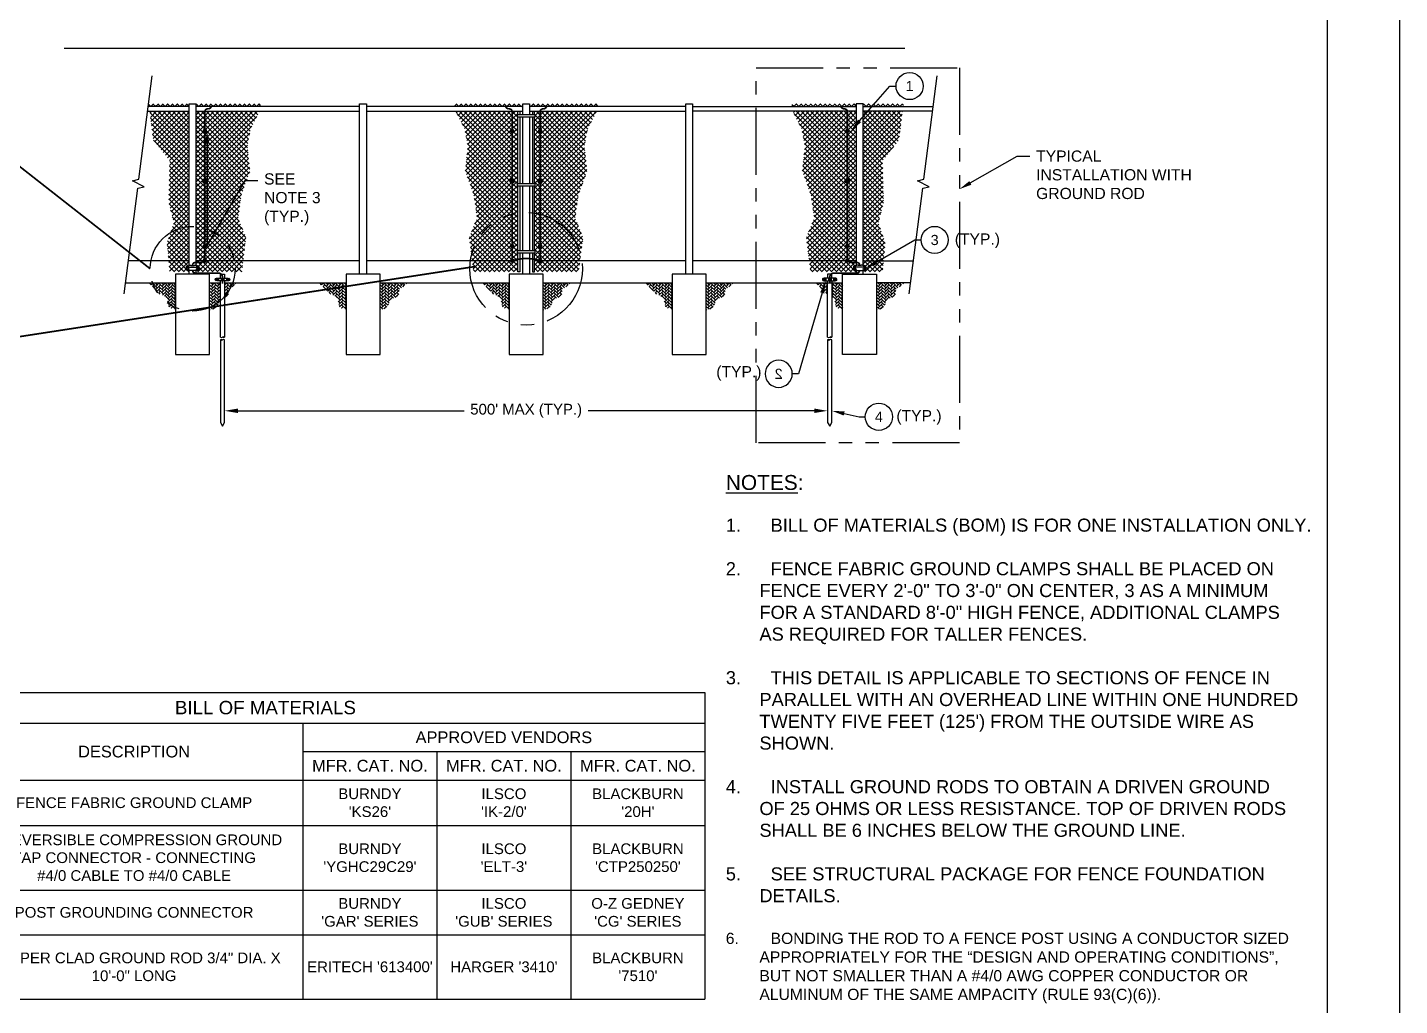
# Model space of a CAD drawing. Header units: feet. Extents: x -6 to 155, y -13 to 44.
# Drawn here: x 19.61 to 32.41, y 9.64 to 18.77 of the extents above; entities that cross this region are included whole.
import ezdxf
from ezdxf import colors
from ezdxf.entities.mleader import LeaderData, LeaderLine
from ezdxf.enums import TextEntityAlignment as Align
from ezdxf.math import Vec2, Vec3

# ---------------------------------------------------------------- set-up
doc = ezdxf.new("R2010")
doc.units = ezdxf.units.FT
doc.header["$MEASUREMENT"] = 0
doc.linetypes.add('PHANTOM2', pattern=[1.25, 0.625, -0.125, 0.125, -0.125, 0.125, -0.125])
doc.layers.add('E-DETL', color=7, linetype='Continuous')
doc.layers.add('G-ANNO-TEXT', color=1, linetype='Continuous')
doc.styles.add('NEI-A', font='arial.ttf')
doc.styles.get("Standard").update_dxf_attribs({"font": 'arial.ttf'})
doc.linetypes.add('TRANSMISSION_LINE', pattern='A,0.2,["X",Standard,S=0.1,R=0,X=0,Y=-0.05],0.4,-0.12,["TL",Standard,S=0.1,R=0,X=0.01,Y=-0.05],-0.3,0.335,["X",Standard,S=0.1,R=0,X=0,Y=-0.05],0.07', length=1.425)
doc.dimstyles.new('NEI-A', dxfattribs={"dimtxt": 0.1, "dimasz": 0.125, "dimexe": 0.0625, "dimexo": 0.0625, "dimgap": 0.0625, "dimtad": 0, "dimtih": 1, "dimtoh": 1, "dimdec": 4, "dimzin": 3, "dimdsep": 46, "dimlunit": 4, "dimtxsty": 'NEI-A', "dimcen": 0, "dimadec": 0, "dimazin": 0, "dimtfac": 0.75, "dimtdec": 4, "dimtofl": 0, "dimtmove": 0, "dimatfit": 3, "dimfxl": 1, "dimfrac": 1, "dimtolj": 1, "dimtzin": 0, "dimarcsym": 0})
pattern_1 = [(45, (9.710922, 17.699322), (-0.02241267, 0.02241267), []), (135, (9.710922, 17.699322), (-0.02241267, -0.02241267), [])]
pattern_2 = [(45, (12.855708, 17.699322), (-0.02241267, 0.02241267), []), (135, (12.855708, 17.699322), (-0.02241267, -0.02241267), [])]
pattern_3 = [(45, (6.632667, 17.699322), (-0.02241267, 0.02241267), []), (135, (6.632667, 17.699322), (-0.02241267, -0.02241267), [])]
pattern_4 = [(45, (17.764756, 19.21844), (2e-18, 0.02868822), [0.0608569, -0.02028563]), (135, (17.7791, 19.232785), (2e-18, 0.02868822), [0.0608569, -0.02028563])]
pattern_5 = [(45, (19.354854, 19.21844), (2e-18, 0.02868822), [0.0608569, -0.02028563]), (135, (19.369198, 19.232785), (2e-18, 0.02868822), [0.0608569, -0.02028563])]
pattern_6 = [(45, (20.876276, 19.21844), (2e-18, 0.02868822), [0.0608569, -0.02028563]), (135, (20.89062, 19.232785), (2e-18, 0.02868822), [0.0608569, -0.02028563])]
pattern_7 = [(45, (22.397699, 19.21844), (2e-18, 0.02868822), [0.0608569, -0.02028563]), (135, (22.412043, 19.232785), (2e-18, 0.02868822), [0.0608569, -0.02028563])]
pattern_8 = [(45, (23.987797, 19.21844), (2e-18, 0.02868822), [0.0608569, -0.02028563]), (135, (24.00214, 19.232785), (2e-18, 0.02868822), [0.0608569, -0.02028563])]
pattern_9 = [(45, (16.14296, 34.432666), (-0.02241267, 0.02241267), []), (135, (16.14296, 34.432666), (-0.02241267, -0.02241267), [])]
pattern_10 = [(45, (13.009347, 34.432666), (-0.02241267, 0.02241267), []), (135, (13.009347, 34.432666), (-0.02241267, -0.02241267), [])]

# ---------------------------------------------------------------- blocks, each defined once
blk = doc.blocks.new('_TagCircle')
at = {"color": 0, "linetype": 'ByBlock', "lineweight": -2, "transparency": 16777216}
blk.add_circle((0, 0), 0.125, dxfattribs=at)
at = {"color": 0, "transparency": 16777216, "style": 'NEI-A'}
blk.add_attdef('TAGNUMBER', text='', height=0.09375, dxfattribs=at).set_placement((0, -0.046875), align=Align.CENTER)
blk = doc.blocks.new('*D13')
at = {"layer": 'Defpoints', "color": 0, "transparency": 16777216}
for p in [(21.448, 15.189), (27.073, 15.189), (27.073, 15.189)]:
    blk.add_point(p, dxfattribs=at)
at = {"layer": 'G-ANNO-TEXT', "color": 0, "lineweight": -2, "transparency": 16777216}
for p, q in [((21.573, 15.189), (23.682, 15.189)), ((26.948, 15.189), (24.84, 15.189))]:
    blk.add_line(p, q, dxfattribs=at)
at = {"layer": 'G-ANNO-TEXT', "color": 0, "transparency": 16777216}
for points in [[(21.573, 15.21), (21.573, 15.168), (21.448, 15.189)], [(26.948, 15.21), (26.948, 15.168), (27.073, 15.189)]]:
    blk.add_solid(points, dxfattribs=at)
at = {"layer": 'G-ANNO-TEXT', "color": 0, "transparency": 16777216, "insert": (24.261, 15.189), "char_height": 0.1, "attachment_point": 5, "style": 'NEI-A'}
blk.add_mtext("\\A1;500' MAX (TYP.)", dxfattribs=at)
blk = doc.blocks.new('*T7')
at = {"layer": 'G-ANNO-TEXT', "color": 0, "linetype": 'ByBlock', "lineweight": -2, "transparency": 16777216}
for p, q in [((0, 0), (8.2, 0)), ((0, 0), (0, -2.861)), ((8.2, 0), (8.2, -2.861)), ((0, -0.287), (8.2, -0.287)), ((0.55, -0.287), (0.55, -2.861)), ((1.3, -0.287), (1.3, -2.861)), ((4.45, -0.287), (4.45, -2.861)), ((4.45, -0.553), (8.2, -0.553)), ((5.7, -0.553), (5.7, -2.861)), ((6.95, -0.553), (6.95, -2.861)), ((0, -0.818), (8.2, -0.818)), ((0, -1.242), (8.2, -1.242)), ((0, -1.844), (8.2, -1.844)), ((0, -2.261), (8.2, -2.261)), ((0, -2.861), (8.2, -2.861))]:
    blk.add_line(p, q, dxfattribs=at)
at = {"layer": 'G-ANNO-TEXT', "color": 0, "transparency": 16777216, "attachment_point": 5, "style": 'NEI-A'}
for s, insert, char_height, width in [('BILL OF MATERIALS', (4.1, -0.143), 0.125, 8.08), ('APPROVED VENDORS', (6.325, -0.42), 0.1094, 3.63), ('ITEM\\PNO.', (0.275, -0.553), 0.1094, 0.43), ('QTY.', (0.925, -0.553), 0.1094, 0.63), ('DESCRIPTION', (2.875, -0.553), 0.1094, 3.03), ('MFR. CAT. NO.', (5.075, -0.685), 0.1094, 1.13), ('MFR. CAT. NO.', (6.325, -0.685), 0.1094, 1.13), ('MFR. CAT. NO.', (7.575, -0.685), 0.1094, 1.13), ("AS\\PREQ'D", (0.925, -1.03), 0.1, 0.63), ("ILSCO\\P'IK-2/0'", (6.325, -1.03), 0.1, 1.13), ("BLACKBURN\\P'20H'", (7.575, -1.03), 0.1, 1.13), ('1', (0.275, -1.03), 0.1, 0.43), ('FENCE FABRIC GROUND CLAMP', (2.875, -1.03), 0.1, 3.03), ("BURNDY\\P'KS26'", (5.075, -1.03), 0.1, 1.13), ('\\A1;IRREVERSIBLE COMPRESSION GROUND\\PTAP CONNECTOR - CONNECTING\\P#4/0 CABLE TO #4/0 CABLE', (2.875, -1.543), 0.1, 3.03), ("ILSCO\\P'ELT-3'", (6.325, -1.543), 0.1, 1.13), ("BLACKBURN\\P'CTP250250'", (7.575, -1.543), 0.1, 1.13), ('2', (0.275, -1.543), 0.1, 0.43), ('2', (0.925, -1.543), 0.1, 0.63), ("BURNDY\\P'YGHC29C29'", (5.075, -1.543), 0.1, 1.13), ("BURNDY\\P'GAR' SERIES", (5.075, -2.053), 0.1, 1.13), ("ILSCO\\P'GUB' SERIES", (6.325, -2.053), 0.1, 1.13), ("O-Z GEDNEY\\P'CG' SERIES", (7.575, -2.053), 0.1, 1.13), ('3', (0.275, -2.053), 0.1, 0.43), ('3', (0.925, -2.053), 0.1, 0.63), ('POST GROUNDING CONNECTOR', (2.875, -2.053), 0.1, 3.03), ('\\A1;COPPER CLAD GROUND ROD 3/4" DIA. X 10\'-0" LONG', (2.875, -2.561), 0.1, 3.03), ("BLACKBURN '7510'", (7.575, -2.561), 0.1, 1.13), ('4', (0.275, -2.561), 0.1, 0.43), ("AS REQ'D", (0.925, -2.561), 0.1, 0.63), ("ERITECH '613400'", (5.075, -2.561), 0.1, 1.13), ("HARGER '3410'", (6.325, -2.561), 0.1, 1.13)]:
    blk.add_mtext(s, dxfattribs=dict(at, insert=insert, char_height=char_height, width=width))

msp = doc.modelspace()

# ---------------------------------------------------------------- hatches: boundary and pattern name
at = {"layer": 'E-DETL', "linetype": 'Continuous'}
h = msp.add_hatch(dxfattribs=at)
h.set_pattern_fill('ANSI37', color=9, scale=0.25357)
h.set_pattern_definition(pattern_9)
h.paths.add_polyline_path([(21.1175, 18.05164), (20.73973, 18.05164), (20.74295, 18.02643), (21.1175, 18.02643)])
h = msp.add_hatch(dxfattribs=at)
h.set_pattern_fill('ANSI37', color=9, scale=0.25357)
h.set_pattern_definition(pattern_9)
h.paths.add_polyline_path([(21.18089, 18.05164), (21.7815, 18.05164), (21.77827, 18.02643), (21.18089, 18.02643)])
h = msp.add_hatch(dxfattribs=at)
h.set_pattern_fill('ANSI37', color=9, scale=0.25357)
h.set_pattern_definition(pattern_10)
h.paths.add_polyline_path([(23.59208, 18.02643), (23.57933, 18.05164), (24.22907, 18.05164), (24.22907, 18.02643)])
h = msp.add_hatch(dxfattribs=at)
h.set_pattern_fill('ANSI37', color=9, scale=0.25357)
h.set_pattern_definition(pattern_10)
h.paths.add_polyline_path([(24.92936, 18.02643), (24.9421, 18.05164), (24.29237, 18.05164), (24.29237, 18.02643)])
h = msp.add_hatch(dxfattribs=at)
h.set_pattern_fill('ANSI37', color=9, scale=0.25357)
h.set_pattern_definition([(45, (22.366002, 34.432666), (-0.02241267, 0.02241267), []), (135, (22.366002, 34.432666), (-0.02241267, -0.02241267), [])])
h.paths.add_polyline_path([(27.34054, 18.05164), (26.73994, 18.05164), (26.74316, 18.02643), (27.34054, 18.02643)])
h = msp.add_hatch(dxfattribs=at)
h.set_pattern_fill('ANSI37', color=9, scale=0.25357)
h.set_pattern_definition([(45, (22.681984, 34.432666), (-0.02241267, 0.02241267), []), (135, (22.681984, 34.432666), (-0.02241267, -0.02241267), [])])
h.paths.add_polyline_path([(27.40393, 18.05164), (27.78171, 18.05164), (27.77848, 18.02643), (27.40393, 18.02643)])
h = msp.add_hatch(dxfattribs=at)
h.set_pattern_fill('ANSI37', color=9, scale=0.25357)
h.set_pattern_definition(pattern_3)
edge = h.paths.add_edge_path()
edge.add_line((20.93524, 16.48602), (21.1175, 16.48602))
edge.add_line((21.1175, 16.48602), (21.1175, 16.49819))
edge.add_line((21.1175, 16.49819), (21.09782, 16.49819))
edge.add_arc((21.09782, 16.50354), 0.00535, 180, 270, ccw=False)
edge.add_line((21.09247, 16.50354), (21.09247, 16.53542))
edge.add_arc((21.09782, 16.53542), 0.00535, 90, 180, ccw=False)
edge.add_line((21.09782, 16.54077), (21.11633, 16.54077))
edge.add_line((21.11633, 16.54077), (21.1175, 17.98417))
edge.add_line((21.1175, 17.98417), (20.74836, 17.98417))
edge.add_line((20.74836, 17.98417), (20.78313, 17.71233))
edge.add_line((20.78313, 17.71233), (20.93612, 17.52122))
edge.add_line((20.93612, 17.52122), (20.92581, 17.13328))
edge.add_line((20.92581, 17.13328), (20.97437, 16.94154))
edge.add_line((20.97437, 16.94154), (20.91062, 16.75681))
edge.add_line((20.91062, 16.75681), (20.93524, 16.48602))
h = msp.add_hatch(dxfattribs=at)
h.set_pattern_fill('ANSI37', color=9, scale=0.25357)
h.set_pattern_definition(pattern_3)
edge = h.paths.add_edge_path()
edge.add_line((21.18089, 16.48602), (21.60862, 16.48602))
edge.add_line((21.60862, 16.48602), (21.64747, 16.80331))
edge.add_line((21.64747, 16.80331), (21.5736, 16.98786))
edge.add_line((21.5736, 16.98786), (21.60438, 17.20316))
edge.add_line((21.60438, 17.20316), (21.68441, 17.42461))
edge.add_line((21.68441, 17.42461), (21.65978, 17.65837))
edge.add_line((21.65978, 17.65837), (21.69056, 17.81831))
edge.add_line((21.69056, 17.81831), (21.77439, 17.98417))
edge.add_line((21.77439, 17.98417), (21.18089, 17.98417))
edge.add_line((21.18089, 17.98417), (21.18089, 16.54788))
edge.add_line((21.18089, 16.54788), (21.18208, 16.54788))
edge.add_line((21.18208, 16.54788), (21.18208, 16.54077))
edge.add_line((21.18208, 16.54077), (21.20058, 16.54077))
edge.add_arc((21.20058, 16.53542), 0.00535, 0, 90, ccw=False)
edge.add_line((21.20593, 16.53542), (21.20593, 16.50354))
edge.add_arc((21.20058, 16.50354), 0.00535, -90, 0, ccw=False)
edge.add_line((21.20058, 16.49819), (21.18089, 16.49819))
edge.add_line((21.18089, 16.49819), (21.18089, 16.48602))
h = msp.add_hatch(dxfattribs=at)
h.set_pattern_fill('ANSI37', color=9, scale=0.25357)
h.set_pattern_definition(pattern_1)
h.paths.add_polyline_path([(24.18249, 16.66208), (24.17742, 16.66208), (24.17742, 16.68056), (24.18249, 16.68056), (24.18249, 17.28762), (24.17742, 17.28762), (24.17742, 17.3061), (24.18249, 17.3061), (24.18249, 17.92994), (24.17742, 17.92994), (24.17742, 17.94842), (24.18249, 17.94842), (24.18249, 17.98417), (23.60226, 17.98417), (23.68609, 17.81831), (23.71686, 17.65837), (23.69224, 17.42461), (23.77227, 17.20316), (23.80305, 16.98786), (23.72918, 16.80331), (23.77088, 16.48602), (24.18249, 16.48602)])
h = msp.add_hatch(dxfattribs=at)
h.set_pattern_fill('ANSI37', color=9, scale=0.25357)
h.set_pattern_definition(pattern_1)
h.paths.add_polyline_path([(24.33895, 17.94842), (24.34402, 17.94842), (24.34402, 17.92994), (24.33895, 17.92994), (24.33895, 16.48602), (24.75056, 16.48602), (24.79226, 16.80331), (24.71839, 16.98786), (24.74917, 17.20316), (24.82919, 17.42461), (24.80457, 17.65837), (24.83535, 17.81831), (24.91917, 17.98417), (24.33895, 17.98417)])
h = msp.add_hatch(dxfattribs=at)
h.set_pattern_fill('ANSI37', color=9, scale=0.25357)
h.set_pattern_definition(pattern_2)
edge = h.paths.add_edge_path()
edge.add_line((26.91281, 16.48602), (27.34054, 16.48602))
edge.add_line((27.34054, 16.48602), (27.34054, 16.49819))
edge.add_line((27.34054, 16.49819), (27.32086, 16.49819))
edge.add_arc((27.32081, 16.50349), 0.0053, 179.490265, 270.509735, ccw=False)
edge.add_line((27.31551, 16.50354), (27.31551, 16.51006))
edge.add_line((27.31551, 16.51006), (27.31548, 16.53542))
edge.add_arc((27.32083, 16.53542), 0.00535, 90, 180, ccw=False)
edge.add_line((27.32083, 16.54077), (27.33932, 16.54077))
edge.add_line((27.33932, 16.54077), (27.33932, 16.54788))
edge.add_line((27.33932, 16.54788), (27.34054, 16.54788))
edge.add_line((27.34054, 16.54788), (27.34054, 17.98417))
edge.add_line((27.34054, 17.98417), (26.74705, 17.98417))
edge.add_line((26.74705, 17.98417), (26.83087, 17.81831))
edge.add_line((26.83087, 17.81831), (26.86165, 17.65837))
edge.add_line((26.86165, 17.65837), (26.83703, 17.42461))
edge.add_line((26.83703, 17.42461), (26.91705, 17.20316))
edge.add_line((26.91705, 17.20316), (26.94783, 16.98786))
edge.add_line((26.94783, 16.98786), (26.87396, 16.80331))
edge.add_line((26.87396, 16.80331), (26.91281, 16.48602))
h = msp.add_hatch(dxfattribs=at)
h.set_pattern_fill('ANSI37', color=9, scale=0.25357)
h.set_pattern_definition(pattern_2)
edge = h.paths.add_edge_path()
edge.add_line((27.40393, 16.48602), (27.5862, 16.48602))
edge.add_line((27.5862, 16.48602), (27.61081, 16.75681))
edge.add_line((27.61081, 16.75681), (27.54707, 16.94154))
edge.add_line((27.54707, 16.94154), (27.59563, 17.13328))
edge.add_line((27.59563, 17.13328), (27.58531, 17.52122))
edge.add_line((27.58531, 17.52122), (27.73831, 17.71233))
edge.add_line((27.73831, 17.71233), (27.77308, 17.98417))
edge.add_line((27.77308, 17.98417), (27.40393, 17.98417))
edge.add_line((27.40393, 17.98417), (27.40511, 16.54077))
edge.add_line((27.40511, 16.54077), (27.42359, 16.54077))
edge.add_arc((27.42359, 16.53542), 0.00535, 0, 90, ccw=False)
edge.add_line((27.42894, 16.53542), (27.42894, 16.51061))
edge.add_arc((27.42362, 16.51006), 0.00535, 0, 5.852016, ccw=False)
edge.add_line((27.42897, 16.51006), (27.42897, 16.50354))
edge.add_arc((27.42357, 16.50358), 0.0054, 270.509735, 359.490265, ccw=False)
edge.add_line((27.42362, 16.49819), (27.40393, 16.49819))
edge.add_line((27.40393, 16.49819), (27.40393, 16.48602))
h = msp.add_hatch(color=3, dxfattribs=at)
edge = h.paths.add_edge_path()
edge.add_arc((24.12992, 17.79993), 0.02113, 180, 540, ccw=False)
h = msp.add_hatch(color=3, dxfattribs=at)
edge = h.paths.add_edge_path()
edge.add_arc((24.39151, 17.79993), 0.02113, 0, 360)
h = msp.add_hatch(color=3, dxfattribs=at)
edge = h.paths.add_edge_path()
edge.add_arc((27.2573, 17.80015), 0.02113, 180, 540, ccw=False)
h = msp.add_hatch(color=3, dxfattribs=at)
edge = h.paths.add_edge_path()
edge.add_arc((24.12992, 17.33469), 0.02113, 0, 360)
h = msp.add_hatch(color=3, dxfattribs=at)
edge = h.paths.add_edge_path()
edge.add_arc((24.39151, 17.33469), 0.02113, 0, 360)
h = msp.add_hatch(color=3, dxfattribs=at)
edge = h.paths.add_edge_path()
edge.add_arc((27.2573, 17.33491), 0.02113, 0, 360)
h = msp.add_hatch(color=3, dxfattribs=at)
edge = h.paths.add_edge_path()
edge.add_arc((24.12992, 16.72678), 0.02113, 180, 540, ccw=False)
h = msp.add_hatch(color=3, dxfattribs=at)
edge = h.paths.add_edge_path()
edge.add_arc((24.39151, 16.72678), 0.02113, 0, 360)
h = msp.add_hatch(color=3, dxfattribs=at)
edge = h.paths.add_edge_path()
edge.add_arc((27.2573, 16.727), 0.02113, 180, 540, ccw=False)
h = msp.add_hatch(color=3, dxfattribs=at)
edge = h.paths.add_edge_path()
edge.add_arc((21.26353, 16.58976), 0.02113, 0, 360)
h = msp.add_hatch(color=3, dxfattribs=at)
edge = h.paths.add_edge_path()
edge.add_arc((24.13053, 16.58954), 0.02113, 180, 540, ccw=False)
h = msp.add_hatch(color=3, dxfattribs=at)
edge = h.paths.add_edge_path()
edge.add_arc((24.3909, 16.58954), 0.02113, 0, 360)
h = msp.add_hatch(color=3, dxfattribs=at)
edge = h.paths.add_edge_path()
edge.add_arc((27.25791, 16.58976), 0.02113, 180, 540, ccw=False)
h = msp.add_hatch(dxfattribs=at)
h.set_pattern_fill('AR-HBONE', color=9, scale=0.005071)
h.set_pattern_definition(pattern_4)
h.paths.add_polyline_path([(20.99072, 16.38175), (20.74225, 16.38175), (20.84626, 16.27956), (20.90693, 16.24541), (20.93059, 16.15596), (20.99072, 16.12787)])
h = msp.add_hatch(dxfattribs=at)
h.set_pattern_fill('AR-HBONE', color=9, scale=0.005071)
h.set_pattern_definition(pattern_4)
h.paths.add_polyline_path([(21.44832, 16.38175), (21.44832, 16.24648), (21.48213, 16.26337), (21.4871, 16.32293), (21.56905, 16.38175)])
h.paths.add_polyline_path([(21.40875, 16.22671), (21.40875, 16.38175), (21.30768, 16.38175), (21.30768, 16.12688), (21.36876, 16.14983), (21.40763, 16.22614)])
h = msp.add_hatch(dxfattribs=at)
h.set_pattern_fill('AR-HBONE', color=9, scale=0.005071)
h.set_pattern_definition(pattern_5)
h.paths.add_polyline_path([(22.58081, 16.38175), (22.33234, 16.38175), (22.43635, 16.27956), (22.49703, 16.24541), (22.52069, 16.15596), (22.58081, 16.12787)])
h = msp.add_hatch(dxfattribs=at)
h.set_pattern_fill('AR-HBONE', color=9, scale=0.005071)
h.set_pattern_definition(pattern_5)
h.paths.add_polyline_path([(23.15915, 16.38175), (22.89778, 16.38175), (22.89778, 16.12688), (22.95886, 16.14983), (22.99772, 16.22614), (23.07223, 16.26337), (23.07719, 16.32293)])
h = msp.add_hatch(dxfattribs=at)
h.set_pattern_fill('AR-HBONE', color=9, scale=0.005071)
h.set_pattern_definition(pattern_6)
h.paths.add_polyline_path([(24.10224, 16.38175), (23.85377, 16.38175), (23.95778, 16.27956), (24.01845, 16.24541), (24.04211, 16.15596), (24.10224, 16.12787)])
h = msp.add_hatch(dxfattribs=at)
h.set_pattern_fill('AR-HBONE', color=9, scale=0.005071)
h.set_pattern_definition(pattern_6)
h.paths.add_polyline_path([(24.68057, 16.38175), (24.4192, 16.38175), (24.4192, 16.12688), (24.48028, 16.14983), (24.51915, 16.22614), (24.59365, 16.26337), (24.59862, 16.32293)])
h = msp.add_hatch(dxfattribs=at)
h.set_pattern_fill('AR-HBONE', color=9, scale=0.005071)
h.set_pattern_definition(pattern_7)
h.paths.add_polyline_path([(25.62366, 16.38175), (25.37519, 16.38175), (25.4792, 16.27956), (25.53987, 16.24541), (25.56353, 16.15596), (25.62366, 16.12787)])
h = msp.add_hatch(dxfattribs=at)
h.set_pattern_fill('AR-HBONE', color=9, scale=0.005071)
h.set_pattern_definition(pattern_7)
h.paths.add_polyline_path([(26.20199, 16.38175), (25.94062, 16.38175), (25.94062, 16.12688), (26.0017, 16.14983), (26.04057, 16.22614), (26.11507, 16.26337), (26.12004, 16.32293)])
h = msp.add_hatch(dxfattribs=at)
h.set_pattern_fill('AR-HBONE', color=9, scale=0.005071)
h.set_pattern_definition(pattern_8)
h.paths.add_polyline_path([(27.07317, 16.27738), (27.07317, 16.38175), (26.96529, 16.38175), (27.0693, 16.27956)])
h.paths.add_polyline_path([(27.11274, 16.38175), (27.11274, 16.2551), (27.12997, 16.24541), (27.15363, 16.15596), (27.21376, 16.12787), (27.21376, 16.38175)])
h = msp.add_hatch(dxfattribs=at)
h.set_pattern_fill('AR-HBONE', color=9, scale=0.005071)
h.set_pattern_definition(pattern_8)
h.paths.add_polyline_path([(27.79209, 16.38175), (27.53072, 16.38175), (27.53072, 16.12688), (27.5918, 16.14983), (27.63067, 16.22614), (27.70517, 16.26337), (27.71014, 16.32293)])

# ---------------------------------------------------------------- linework, layer by layer
for points in [[(24.18249, 17.94842), (24.18249, 17.98417)], [(24.18249, 17.3061), (24.18249, 17.92994)], [(24.20096, 17.98417), (24.20096, 17.94842)], [(24.20096, 17.92994), (24.20096, 17.3061)], [(24.32047, 17.98417), (24.32047, 17.94842)], [(24.32047, 17.92994), (24.32047, 17.3061)], [(24.33895, 17.94842), (24.33895, 17.98417)], [(24.33895, 17.3061), (24.33895, 17.92994)], [(24.18249, 16.68056), (24.18249, 17.28762)], [(24.20096, 17.28762), (24.20096, 16.68056)], [(24.32047, 17.28762), (24.32047, 16.68056)], [(24.33895, 16.68056), (24.33895, 17.28762)], [(24.20096, 16.66208), (24.20096, 16.48602), (24.18249, 16.48602), (24.18249, 16.66208)], [(24.32047, 16.66208), (24.32047, 16.48602), (24.33895, 16.48602), (24.33895, 16.66208)]]:
    msp.add_lwpolyline(points)
at = {"layer": 'Defpoints', "color": 5}
msp.add_lwpolyline([(0, 21.43182), (32.40909, 21.43182), (32.40909, 0), (0, 0)], close=True, dxfattribs=at)
at = {"layer": 'E-DETL', "color": 7, "linetype": 'TRANSMISSION_LINE'}
msp.add_line((19.95002, 18.57206), (27.79239, 18.57206), dxfattribs=at)
at = {"layer": 'E-DETL', "color": 7, "linetype": 'Continuous'}
for p, q in [((21.40875, 15.87568), (21.40875, 16.4014)), ((27.07317, 15.87568), (27.07317, 16.4014)), ((21.40875, 15.85044), (21.40875, 15.08117)), ((21.44832, 15.08117), (21.44832, 15.85044)), ((27.07317, 15.85044), (27.07317, 15.08117)), ((27.11274, 15.08117), (27.11274, 15.85044)), ((21.40875, 15.08117), (21.42854, 15.04666)), ((21.42854, 15.04666), (21.44832, 15.08117)), ((27.07317, 15.08117), (27.09296, 15.04666)), ((27.09296, 15.04666), (27.11274, 15.08117))]:
    msp.add_line(p, q, dxfattribs=at)
at = {"layer": 'E-DETL', "color": 153, "linetype": 'Continuous', "const_width": 0.01585, "flags": 128}
for points in [[(20.75355, 16.51396), (17.96779, 18.69672)], [(17.24523, 15.52861), (23.79622, 16.53645)]]:
    msp.add_lwpolyline(points, dxfattribs=at)
at = {"layer": 'E-DETL', "color": 6, "linetype": 'Continuous'}
for points in [[(20.51, 16.28052), (20.6368, 17.26502), (20.69708, 17.27856), (20.58732, 17.33531), (20.6476, 17.34885), (20.77196, 18.31438)], [(27.83471, 16.28052), (27.96152, 17.26502), (28.0218, 17.27856), (27.91203, 17.33531), (27.97231, 17.34885), (28.09667, 18.31438)], [(21.09246, 16.52744), (21.20588, 16.52744)], [(27.42895, 16.52744), (27.31553, 16.52744)], [(21.3669, 16.40671), (21.37743, 16.42127)], [(21.36802, 16.4059), (21.37855, 16.42046)], [(21.39167, 16.42577), (21.39167, 16.4014)], [(21.41587, 16.42577), (21.41587, 16.4014)], [(21.42271, 16.40671), (21.43324, 16.42127)], [(21.42383, 16.4059), (21.43436, 16.42046)], [(21.4412, 16.42577), (21.4412, 16.4014)], [(21.4654, 16.42577), (21.4654, 16.4014)], [(21.48905, 16.4059), (21.47853, 16.42046)], [(21.49017, 16.40671), (21.47965, 16.42127)], [(27.03132, 16.40671), (27.04185, 16.42127)], [(27.03244, 16.4059), (27.04296, 16.42046)], [(27.05609, 16.42577), (27.05609, 16.4014)], [(27.08029, 16.42577), (27.08029, 16.4014)], [(27.09766, 16.4059), (27.08713, 16.42046)], [(27.09878, 16.40671), (27.08825, 16.42127)], [(27.10562, 16.42577), (27.10562, 16.4014)], [(27.12982, 16.42577), (27.12982, 16.4014)], [(27.15347, 16.4059), (27.14295, 16.42046)], [(27.15459, 16.40671), (27.14406, 16.42127)]]:
    msp.add_lwpolyline(points, dxfattribs=at)
at = {"layer": 'E-DETL', "color": 153, "linetype": 'PHANTOM2'}
msp.add_lwpolyline([(26.40684, 18.38847), (28.30246, 18.38847), (28.30246, 14.89054), (26.40684, 14.89054)], close=True, dxfattribs=at)
at = {"layer": 'E-DETL', "color": 7, "linetype": 'Continuous'}
for points in [[(21.1175, 16.54788), (21.1175, 18.05164), (21.18089, 18.05164), (21.18089, 16.54788)], [(22.7076, 16.46275), (22.7076, 18.05164), (22.77099, 18.05164), (22.77099, 16.46275)], [(24.22902, 17.94842), (24.22902, 18.05164), (24.29241, 18.05164), (24.29241, 17.94842)], [(25.75044, 16.46275), (25.75044, 18.05164), (25.81384, 18.05164), (25.81384, 16.46275)], [(27.40393, 16.54788), (27.40393, 18.05164), (27.34054, 18.05164), (27.34054, 16.54788)], [(20.72943, 17.98417), (21.1175, 17.98417)], [(21.1175, 18.02643), (20.73487, 18.02643)], [(22.7076, 18.02643), (21.18089, 18.02643)], [(21.18089, 17.98417), (22.7076, 17.98417)], [(24.22902, 18.02643), (22.77099, 18.02643)], [(22.77099, 17.98417), (24.22902, 17.98417)], [(24.22902, 17.3061), (24.22902, 17.92994)], [(25.75044, 18.02643), (24.29241, 18.02643)], [(24.29241, 17.98417), (25.75044, 17.98417)], [(24.29241, 17.92994), (24.29241, 17.3061)], [(25.81384, 18.02643), (27.34054, 18.02643)], [(27.34054, 17.98417), (25.81384, 17.98417)], [(27.40393, 18.02643), (28.05959, 18.02643)], [(28.05414, 17.98417), (27.40393, 17.98417)], [(24.22902, 16.68056), (24.22902, 17.28762)], [(24.29241, 17.28762), (24.29241, 16.68056)], [(24.22902, 16.46275), (24.22902, 16.66208)], [(24.29241, 16.66208), (24.29241, 16.46275)], [(21.1175, 16.58861), (20.54968, 16.58861)], [(22.7076, 16.58861), (21.18089, 16.58861)], [(24.18249, 16.58861), (22.77099, 16.58861)], [(25.75044, 16.58861), (24.33895, 16.58861)], [(27.34054, 16.58861), (25.81384, 16.58861)], [(27.40393, 16.58861), (27.8744, 16.58861)], [(20.99072, 16.46275), (20.99072, 15.71411), (21.30768, 15.71411), (21.30768, 16.46275)], [(21.30768, 16.46275), (20.99072, 16.46275)], [(21.1175, 16.46275), (21.1175, 16.49819)], [(21.18089, 16.49819), (21.18089, 16.46275)], [(21.40875, 16.42577), (21.40875, 16.46315), (21.44832, 16.46315), (21.44832, 16.42577)], [(21.44832, 16.4014), (21.44832, 15.87568)], [(27.11274, 16.42577), (27.11274, 16.46315), (27.07317, 16.46315), (27.07317, 16.42577)], [(27.11274, 16.4014), (27.11274, 15.87568)], [(27.34054, 16.49819), (27.34054, 16.46275)], [(27.40393, 16.46275), (27.40393, 16.49819)]]:
    msp.add_lwpolyline(points, dxfattribs=at)
at = {"layer": 'E-DETL', "color": 3, "linetype": 'Continuous', "const_width": 0.01585}
for points in [[(24.06996, 18.02643, 0.20410491), (24.09687, 18.00497), (24.10457, 18.00497, -0.41421356), (24.12992, 17.97961), (24.12992, 16.58861)], [(24.45147, 18.02643, -0.20410491), (24.42457, 18.00497), (24.41687, 18.00497, 0.41421356), (24.39151, 17.97961), (24.39151, 16.58861)], [(27.19746, 18.02643, 0.20260572), (27.22424, 18.00519), (27.23194, 18.00519, -0.41421356), (27.2573, 17.97983), (27.2573, 16.61475, 0.41421356), (27.29956, 16.57248)], [(21.14923, 16.49819, 0.39960928), (21.17455, 16.4741)], [(21.42854, 16.42577), (21.42854, 16.43353, 0.41421356), (21.38796, 16.4741), (21.17455, 16.4741)], [(27.0929, 16.42577), (27.0929, 16.43353, -0.41421356), (27.13347, 16.4741), (27.34688, 16.4741)], [(27.37221, 16.49819, -0.39960928), (27.34688, 16.4741)]]:
    msp.add_lwpolyline(points, format="xyb", dxfattribs=at)
at = {"layer": 'E-DETL', "color": 4, "linetype": 'Continuous'}
for points in [[(24.17742, 17.92994), (24.34402, 17.92994), (24.34402, 17.94842), (24.17742, 17.94842)], [(24.17742, 17.28762), (24.34402, 17.28762), (24.34402, 17.3061), (24.17742, 17.3061)], [(24.17742, 16.66208), (24.34402, 16.66208), (24.34402, 16.68056), (24.17742, 16.68056)]]:
    msp.add_lwpolyline(points, close=True, dxfattribs=at)
at = {"layer": 'E-DETL', "color": 6, "linetype": 'Continuous'}
for points in [[(21.13423, 16.54788), (21.13423, 16.54598), (21.16417, 16.54598), (21.16417, 16.54788), (21.18208, 16.54788), (21.18208, 16.54077), (21.20058, 16.54077, -0.41421356), (21.20593, 16.53542), (21.20593, 16.50354, -0.41421356), (21.20058, 16.49819), (21.09782, 16.49819, -0.41421356), (21.09247, 16.50354), (21.09247, 16.53542, -0.41421356), (21.09782, 16.54077), (21.11631, 16.54077), (21.11631, 16.54788)], [(27.38718, 16.54788), (27.38718, 16.54598), (27.35724, 16.54598), (27.35724, 16.54788), (27.33932, 16.54788), (27.33932, 16.54077), (27.32083, 16.54077, 0.41421356), (27.31548, 16.53542), (27.31548, 16.50354, 0.41421356), (27.32083, 16.49819), (27.42359, 16.49819, 0.41421356), (27.42894, 16.50354), (27.42894, 16.53542, 0.41421356), (27.42359, 16.54077), (27.4051, 16.54077), (27.4051, 16.54788)]]:
    msp.add_lwpolyline(points, format="xyb", close=True, dxfattribs=at)
for points in [[(21.11722, 16.51198), (21.1122, 16.52068), (21.10215, 16.52068), (21.09713, 16.51198), (21.10215, 16.50328), (21.1122, 16.50328)], [(21.20149, 16.51198), (21.19646, 16.52068), (21.18641, 16.52068), (21.18139, 16.51198), (21.18641, 16.50328), (21.19646, 16.50328)], [(27.31992, 16.51198), (27.32494, 16.52068), (27.33499, 16.52068), (27.34002, 16.51198), (27.33499, 16.50328), (27.32494, 16.50328)], [(27.40418, 16.51198), (27.40921, 16.52068), (27.41926, 16.52068), (27.42428, 16.51198), (27.41926, 16.50328), (27.40921, 16.50328)]]:
    msp.add_lwpolyline(points, close=True, dxfattribs=at)
at = {"layer": 'E-DETL', "color": 3, "linetype": 'Continuous', "const_width": 0.01585, "flags": 128}
for points in [[(21.22188, 16.57248), (21.17455, 16.57248, 0.39960928), (21.14923, 16.5484), (21.14923, 16.54598)], [(24.12992, 16.58861, -0.15992291), (24.39151, 16.58861)], [(27.29956, 16.57248), (27.34688, 16.57248, -0.39960928), (27.37221, 16.5484), (27.37221, 16.54598)]]:
    msp.add_lwpolyline(points, format="xyb", dxfattribs=at)
at = {"layer": 'E-DETL', "color": 6, "linetype": 'Continuous'}
for points in [[(21.36959, 16.40517), (21.36959, 16.40181, -0.87756284), (21.37272, 16.42577), (21.48121, 16.42577), (21.48121, 16.422)], [(21.48749, 16.422), (21.48749, 16.42536, -0.87756284), (21.48435, 16.4014), (21.37586, 16.4014), (21.37586, 16.40517)], [(27.03401, 16.422), (27.03401, 16.42536, 0.87756284), (27.03714, 16.4014), (27.14563, 16.4014), (27.14563, 16.40517)], [(27.15191, 16.40517), (27.15191, 16.40181, 0.87756284), (27.14877, 16.42577), (27.04028, 16.42577), (27.04028, 16.422)]]:
    msp.add_lwpolyline(points, format="xyb", dxfattribs=at)
at = {"layer": 'E-DETL', "color": 3, "linetype": 'Continuous', "const_width": 0.01585}
for points in [[(21.42854, 16.37347), (21.42854, 16.4014)], [(27.0929, 16.37347), (27.0929, 16.4014)], [(27.09296, 16.37347), (27.09296, 16.4014)]]:
    msp.add_lwpolyline(points, dxfattribs=at)
at = {"layer": 'E-DETL', "color": 7, "linetype": 'Continuous'}
for points in [[(22.58081, 15.71411), (22.89778, 15.71411), (22.89778, 16.46275), (22.58081, 16.46275)], [(24.10224, 15.71411), (24.4192, 15.71411), (24.4192, 16.46275), (24.10224, 16.46275)], [(25.62366, 15.71411), (25.94062, 15.71411), (25.94062, 16.46275), (25.62366, 16.46275)], [(27.53072, 15.71411), (27.21376, 15.71411), (27.21376, 16.46275), (27.53072, 16.46275)]]:
    msp.add_lwpolyline(points, close=True, dxfattribs=at)
at = {"layer": 'E-DETL', "color": 4, "linetype": 'Continuous'}
for points in [[(20.52304, 16.38175), (20.99072, 16.38175)], [(21.30768, 16.38175), (21.40875, 16.38175)], [(21.44832, 16.38175), (22.58081, 16.38175)], [(22.89778, 16.38175), (24.10224, 16.38175)], [(24.4192, 16.38175), (25.62366, 16.38175)], [(25.94062, 16.38175), (27.21376, 16.38175)], [(27.84775, 16.38175), (27.53072, 16.38175)]]:
    msp.add_lwpolyline(points, dxfattribs=at)
at = {"layer": 'E-DETL', "color": 3, "linetype": 'Continuous'}
for centre in [(24.12992, 17.33469), (24.39151, 17.33469), (27.2573, 17.33491)]:
    msp.add_circle(centre, 0.02113, dxfattribs=at)
at = {"layer": 'E-DETL', "color": 153, "linetype": 'PHANTOM2'}
msp.add_circle((24.26072, 16.51396), 0.52519, dxfattribs=at)
at = {"layer": 'E-DETL', "color": 6, "linetype": 'Continuous'}
for centre, radius in [((21.10706, 16.51215), 0.00464), ((21.19133, 16.51215), 0.00464), ((27.33008, 16.51215), 0.00464), ((27.41434, 16.51215), 0.00464), ((21.37272, 16.41359), 0.00898), ((21.42854, 16.41359), 0.00898), ((21.48435, 16.41359), 0.00898), ((27.03714, 16.41359), 0.00898), ((27.09296, 16.41359), 0.00898), ((27.14877, 16.41359), 0.00898)]:
    msp.add_circle(centre, radius, dxfattribs=at)
at = {"layer": 'E-DETL', "color": 7, "linetype": 'Continuous'}
for centre, start, end in [((21.41864, 15.88808), 231.419908, 308.580092), ((21.43843, 15.86328), 51.419908, 128.580092), ((21.43843, 15.88808), 231.419908, 308.580092), ((27.08306, 15.88808), 231.419908, 308.580092), ((27.10285, 15.86328), 51.419908, 128.580092), ((27.10285, 15.88808), 231.419908, 308.580092), ((21.41864, 15.83792), 51.419908, 128.580092), ((21.41864, 15.86273), 231.419908, 308.580092), ((21.43843, 15.83792), 51.419908, 128.580092), ((27.08306, 15.83792), 51.419908, 128.580092), ((27.08306, 15.86273), 231.419908, 308.580092), ((27.10285, 15.83792), 51.419908, 128.580092)]:
    msp.add_arc(centre, 0.01586, start, end, dxfattribs=at)

# ---------------------------------------------------------------- block references
msp.add_blockref('*T7', (17.72841, 12.56259))

# ---------------------------------------------------------------- texts
at = {"layer": 'G-ANNO-TEXT', "char_height": 0.104545, "attachment_point": 4, "style": 'NEI-A'}
for insert in [(28.25953, 16.77574), (26.03465, 15.53805), (27.71487, 15.12793)]:
    msp.add_mtext_dynamic_manual_height_columns('(TYP.)', width=0.35387, gutter_width=0.51456, heights=[0], dxfattribs=dict(at, insert=insert))
at = {"layer": 'G-ANNO-TEXT', "insert": (26.12353, 14.59004), "char_height": 0.10454545, "width": 5.3410927, "attachment_point": 1, "style": 'NEI-A'}
msp.add_mtext('\\A1;{\\H1.3333x;\\LNOTES\\l:\\P\\pxi-2,l2;}\\P\\pi-3,l3;{\\H1.1667x;1.^IBILL OF MATERIALS (BOM) IS FOR ONE INSTALLATION ONLY.\\P\\P2.^IFENCE FABRIC GROUND CLAMPS SHALL BE PLACED ON FENCE EVERY 2\'-0" TO 3\'-0" ON CENTER, 3 AS A MINIMUM FOR A STANDARD 8\'-0" HIGH FENCE, ADDITIONAL CLAMPS AS REQUIRED FOR TALLER FENCES.\\P\\pi0,l0;\\P\\pi-3,l3;3.^ITHIS DETAIL IS APPLICABLE TO SECTIONS OF FENCE IN PARALLEL WITH AN OVERHEAD LINE WITHIN ONE HUNDRED TWENTY FIVE FEET (125\') FROM THE OUTSIDE WIRE AS SHOWN.\\P\\pi0,l0;\\P\\pi-3,l3;4.^IINSTALL GROUND RODS TO OBTAIN A DRIVEN GROUND OF 25 OHMS OR LESS RESISTANCE. TOP OF DRIVEN RODS SHALL BE 6 INCHES BELOW THE GROUND LINE.^J\\P\\A0;5.^ISEE STRUCTURAL PACKAGE FOR FENCE FOUNDATION DETAILS.\\P\\pi0,l0;\\P\\pi-3,l3;\\H0.85712x;6.^IBONDING THE ROD TO A FENCE POST USING A CONDUCTOR SIZED APPROPRIATELY FOR THE “DESIGN AND OPERATING CONDITIONS”, BUT NOT SMALLER THAN A #4/0 AWG COPPER CONDUCTOR OR ALUMINUM OF THE SAME AMPACITY (RULE 93(C)(6)).}', dxfattribs=at)

# ---------------------------------------------------------------- dimensions: what is measured, and where the dimension line sits
at = {"layer": 'G-ANNO-TEXT'}
dim = msp.add_linear_dim(base=(27.07317, 15.18919), p1=(21.44832, 15.18919), p2=(27.07317, 15.18919), text="500' MAX (TYP.)", dimstyle='NEI-A', dxfattribs=at)
dim.commit()
dim.dimension.update_dxf_attribs({"geometry": '*D13', "text_midpoint": (24.26075, 15.18919)})

# ---------------------------------------------------------------- leaders
ml = msp.add_multileader_block('Standard', dxfattribs=at)
ml.set_content('_TagCircle', color=256, scale=1.01428169)
ml.set_attribute('TAGNUMBER', '1', width=0)
ml.set_leader_properties()
ml.build(insert=Vec2(0, 0))
ml.multileader.update_dxf_attribs({"dogleg_length": 0.0625, "arrow_head_size": 0.11761})
ctx = ml.context
ctx.base_point, ctx.char_height, ctx.arrow_head_size, ctx.landing_gap_size, ctx.plane_origin = Vec3(27.71161, 18.21837), 0.09409, 0.11761, 0.05881, Vec3(28.31993, 14.85062)
notes = []
notes.append((ctx, [(0, (1, 1, 0), (27.65281, 18.21837), (1, 0), 0.05881, [(1, [(27.29495, 17.80524)], 0, [])])]))
ctx.block.insert = Vec3(27.8384, 18.21837)
ml = msp.add_multileader_block('Standard', dxfattribs=at)
ml.set_content('_TagCircle', color=256, scale=1.01428169)
ml.set_attribute('TAGNUMBER', '3', width=0)
ml.set_leader_properties()
ml.build(insert=Vec2(0, 0))
ml.multileader.update_dxf_attribs({"dogleg_length": 0.0625, "arrow_head_size": 0.11761})
ctx = ml.context
ctx.base_point, ctx.char_height, ctx.arrow_head_size, ctx.landing_gap_size, ctx.plane_origin = Vec3(27.94524, 16.78253), 0.09409, 0.11761, 0.05881, Vec3(27.97343, 13.08296)
notes.append((ctx, [(0, (1, 1, 0), (27.88643, 16.78253), (1, 0), 0.05881, [(0, [(27.42362, 16.51541)], 0, [])])]))
ctx.block.insert = Vec3(28.07202, 16.78253)
ml = msp.add_multileader_block('Standard', dxfattribs=at)
ml.set_content('_TagCircle', color=256, scale=-1.01428169)
ml.set_attribute('TAGNUMBER', '2', width=0)
ml.set_leader_properties()
ml.build(insert=Vec2(0, 0))
ml.multileader.update_dxf_attribs({"dogleg_length": 0.0625, "arrow_head_size": 0.11761})
ctx = ml.context
ctx.base_point, ctx.char_height, ctx.arrow_head_size, ctx.landing_gap_size, ctx.plane_origin = Vec3(26.49014, 15.53418), 0.09409, 0.11761, 0.05881, Vec3(26.41123, 12.64604)
notes.append((ctx, [(0, (1, 1, 0), (26.80252, 15.53418), (-1, 0), 0.05881, [(0, [(27.05609, 16.4014)], 0, [])])]))
ctx.block.insert, ctx.block.scale = Vec3(26.61693, 15.53418), Vec3(-1.01428169, 1.01428169, 1.01428169)
ml = msp.add_multileader_block('Standard', dxfattribs=at)
ml.set_content('_TagCircle', color=256, scale=1.01428169)
ml.set_attribute('TAGNUMBER', '4', width=0)
ml.set_leader_properties()
ml.build(insert=Vec2(0, 0))
ml.multileader.update_dxf_attribs({"dogleg_length": 0.0625, "arrow_head_size": 0.11761})
ctx = ml.context
ctx.base_point, ctx.char_height, ctx.arrow_head_size, ctx.landing_gap_size, ctx.plane_origin = Vec3(27.42512, 15.13339), 0.09409, 0.11761, 0.05881, Vec3(27.7576, 11.43382)
notes.append((ctx, [(0, (1, 1, 0), (27.36631, 15.13339), (1, 0), 0.05881, [(0, [(27.11274, 15.18919)], 0, [])])]))
ctx.block.insert = Vec3(27.5519, 15.13339)
for ctx, leaders in notes:
    for number, flags, end, landing, length, lines in leaders:
        leader = LeaderData()
        leader.index, (leader.has_last_leader_line, leader.has_dogleg_vector, leader.attachment_direction) = number, flags
        leader.last_leader_point, leader.dogleg_vector, leader.dogleg_length = Vec3(end), Vec3(landing), length
        for number, points, colour, breaks in lines:
            line = LeaderLine()
            line.index, line.vertices, line.color, line.breaks = number, Vec3.list(points), colors.encode_raw_color(colour), breaks
            leader.lines.append(line)
        ctx.leaders.append(leader)

# ---------------------------------------------------------------- next in the draw order: leaders
ml = msp.add_multileader_mtext('Standard', dxfattribs=at)
ml.set_content('SEE NOTE 3 (TYP.)', color=256, style='NEI-A')
ml.set_leader_properties()
ml.build(insert=Vec2(0, 0))
ml.multileader.update_dxf_attribs({"dogleg_length": 0.125, "arrow_head_size": 0.11761})
ctx = ml.context
ctx.base_point, ctx.char_height, ctx.arrow_head_size, ctx.landing_gap_size, ctx.plane_origin = Vec3(21.75726, 17.33669), 0.1045455, 0.11761, 0.05881, Vec3(30.1462, 19.98568)
notes = []
notes.append((ctx, [(0, (1, 1, 0), (21.63965, 17.33669), (1, 0), 0.11761, [(2, [(21.28485, 17.79842), (21.285, 17.33407), (21.28503, 16.72727)], 0, [])])]))
ctx.mtext.insert, ctx.mtext.width, ctx.mtext.defined_height, ctx.mtext.flow_direction = Vec3(21.81607, 17.40433), 0.655524, 0.69833, 5
ctx.mtext.has_bg_fill, ctx.mtext.bg_color, ctx.mtext.bg_scale_factor, ctx.mtext.bg_transparency, ctx.mtext.use_window_bg_color = 1, -1073741824, 1.5, 0, 1
ml = msp.add_multileader_mtext('Standard', dxfattribs=at)
ml.set_content('TYPICAL INSTALLATION WITH GROUND ROD', color=256, style='NEI-A')
ml.set_leader_properties()
ml.build(insert=Vec2(0, 0))
ml.multileader.update_dxf_attribs({"dogleg_length": 0.125, "arrow_head_size": 0.11761})
ctx = ml.context
ctx.base_point, ctx.char_height, ctx.arrow_head_size, ctx.landing_gap_size, ctx.plane_origin = Vec3(28.95995, 17.56415), 0.1045455, 0.11761, 0.05881, Vec3(30.00166, 17.17913)
notes.append((ctx, [(0, (1, 1, 0), (28.84234, 17.56415), (1, 0), 0.11761, [(0, [(28.30262, 17.25642)], 0, [])])]))
ctx.mtext.insert, ctx.mtext.width, ctx.mtext.defined_height, ctx.mtext.flow_direction = Vec3(29.01876, 17.61732), 1.4880378, 0.59228, 5
ctx.mtext.has_bg_fill, ctx.mtext.bg_color, ctx.mtext.bg_scale_factor, ctx.mtext.bg_transparency, ctx.mtext.use_window_bg_color = 1, -1073741824, 1.5, 0, 1
for ctx, leaders in notes:
    for number, flags, end, landing, length, lines in leaders:
        leader = LeaderData()
        leader.index, (leader.has_last_leader_line, leader.has_dogleg_vector, leader.attachment_direction) = number, flags
        leader.last_leader_point, leader.dogleg_vector, leader.dogleg_length = Vec3(end), Vec3(landing), length
        for number, points, colour, breaks in lines:
            line = LeaderLine()
            line.index, line.vertices, line.color, line.breaks = number, Vec3.list(points), colors.encode_raw_color(colour), breaks
            leader.lines.append(line)
        ctx.leaders.append(leader)

# ---------------------------------------------------------------- next in the draw order: hatches: boundary and pattern name
at = {"layer": 'E-DETL', "linetype": 'Continuous'}
h = msp.add_hatch(color=3, dxfattribs=at)
edge = h.paths.add_edge_path()
edge.add_arc((21.26414, 17.80015), 0.02113, 0, 360)
h = msp.add_hatch(color=3, dxfattribs=at)
edge = h.paths.add_edge_path()
edge.add_arc((21.26414, 17.33491), 0.02113, 0, 360)
h = msp.add_hatch(color=3, dxfattribs=at)
edge = h.paths.add_edge_path()
edge.add_arc((21.26414, 16.727), 0.02113, 0, 360)

# ---------------------------------------------------------------- next in the draw order: linework, layer by layer
msp.add_lwpolyline([(0.73239, 20.9765), (31.73239, 20.9765), (31.73239, 0.4765), (0.73239, 0.4765)], close=True)
at = {"layer": 'E-DETL', "color": 3, "linetype": 'Continuous', "const_width": 0.01585}
msp.add_lwpolyline([(21.32398, 18.02643, -0.20260572), (21.29719, 18.00519), (21.2895, 18.00519, 0.41421356), (21.26414, 17.97983), (21.26414, 16.61475, -0.41421356), (21.22188, 16.57248)], format="xyb", dxfattribs=at)
at = {"layer": 'E-DETL', "color": 3, "linetype": 'Continuous'}
msp.add_circle((21.26414, 17.33491), 0.02113, dxfattribs=at)
at = {"layer": 'E-DETL', "color": 153, "linetype": 'PHANTOM2'}
msp.add_circle((21.1492, 16.51396), 0.39565, dxfattribs=at)

doc.saveas('drawing.dxf')
